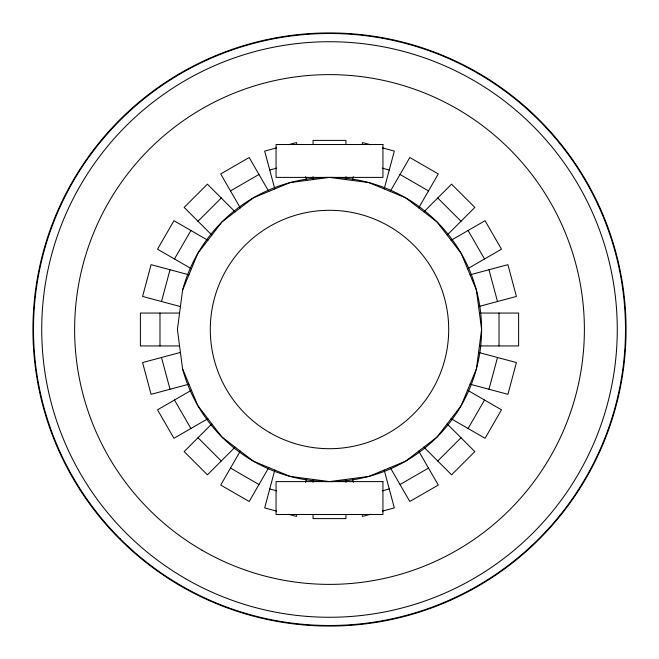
<?xml version="1.0" encoding="UTF-8"?>
<svg xmlns="http://www.w3.org/2000/svg" width="659" height="659" viewBox="0 0 659 659"><rect width="100%" height="100%" fill="white"/><g stroke="black" fill="none" stroke-linecap="round" stroke-linejoin="round"><path stroke-width="0.99" d="M328.536 177.535L290.133 182.584L253.451 197.782L221.951 221.951L197.782 253.451L182.584 290.133L177.403 329.5L182.584 368.867L197.782 405.549L221.951 437.049L253.451 461.218L290.133 476.416L328.536 481.465M161.504 301.509L170.014 269.745M274.811 470.065L264.671 507.908L276.582 511.096M352.425 180.426L353.438 176.637M362.055 144.478L362.557 142.583L370.506 144.708M296.945 514.522L296.443 516.417L288.494 514.292M305.562 482.363L306.575 478.574M384.189 188.935L394.329 151.092L382.418 147.904M488.986 389.255L497.496 357.491M174.47 258.979L190.912 230.502M240.296 451.118L220.707 485.049L249.184 501.491L268.773 467.569M390.227 191.431L409.816 157.509L438.293 173.951L418.704 207.882M468.088 428.498L484.53 400.021M198.005 221.259L221.259 198.005M211.852 423.885L184.158 451.588L207.412 474.842L235.115 447.148M423.885 211.852L451.588 184.158L474.842 207.412L447.148 235.115M437.741 460.995L460.995 437.741M230.502 190.912L258.979 174.47M191.431 390.227L157.509 409.816L173.951 438.293L207.882 418.704M451.118 240.296L485.049 220.707L501.491 249.184L467.569 268.773M400.021 484.53L428.498 468.088M276.582 147.904L264.671 151.092L274.811 188.935M288.494 144.708L296.443 142.583L296.945 144.478M269.745 170.014L276.689 168.152M180.426 352.425L142.583 362.557L151.092 394.329L188.935 384.189M470.065 274.811L507.908 264.671L516.417 296.443L478.574 306.575M382.311 490.848L389.255 488.986M370.506 514.292L362.557 516.417L362.055 514.522M382.418 511.096L394.329 507.908L384.189 470.065M330.464 481.465L368.867 476.416L405.549 461.218L437.049 437.049L461.218 405.549L476.416 368.867L481.597 329.5L476.416 290.133L461.218 253.451L437.049 221.951L405.549 197.782L368.867 182.584L330.464 177.535M179.569 313.058L140.392 313.058L140.392 345.942L179.569 345.942M479.431 313.058L518.608 313.058L518.608 345.942L479.431 345.942M382.311 168.152L389.255 170.014M188.935 274.811L151.092 264.671L142.583 296.443L180.426 306.575M478.574 352.425L516.417 362.557L507.908 394.329L470.065 384.189M269.745 488.986L276.689 490.848M400.021 174.47L428.498 190.912M207.882 240.296L173.951 220.707L157.509 249.184L191.431 268.773M467.569 390.227L501.491 409.816L485.049 438.293L451.118 418.704M230.502 468.088L258.979 484.53M437.741 198.005L460.995 221.259M235.115 211.852L207.412 184.158L184.158 207.412L211.852 235.115M447.148 423.885L474.842 451.588L451.588 474.842L423.885 447.148M198.005 437.741L221.259 460.995M468.088 230.502L484.53 258.979M268.773 191.431L249.184 157.509L220.707 173.951L240.296 207.882M418.704 451.118L438.293 485.049L409.816 501.491L390.227 467.569M174.47 400.021L190.912 428.498M488.986 269.745L497.496 301.509M305.562 176.637L306.575 180.426M352.425 478.574L353.438 482.363M161.504 357.491L170.014 389.255M499.02 313.058L499.02 345.942M345.942 144.313L345.942 140.392L313.058 140.392L313.058 144.313M345.942 176.628L345.942 179.569M345.942 479.431L345.942 482.372M345.942 514.687L345.942 518.608L313.058 518.608L313.058 514.687M313.058 176.628L313.058 179.569M313.058 479.431L313.058 482.372M159.98 313.058L159.98 345.942M182.584 290.133A152.097 152.097 0 0 1 416.735 204.908A152.097 152.097 0 0 1 416.735 454.092A152.097 152.097 0 0 1 182.584 368.867M382.945 144.519L276.055 144.519L276.055 177.403L382.945 177.403L382.945 144.519M382.945 481.597L276.055 481.597L276.055 514.481L382.945 514.481L382.945 481.597M202.058 550.232A254.885 254.885 0 0 0 584.385 329.5A254.885 254.885 0 0 0 202.058 108.768A254.885 254.885 0 0 0 202.058 550.232M185.616 578.717A287.769 287.769 0 0 0 617.269 329.5A287.769 287.769 0 0 0 185.616 80.283A287.769 287.769 0 0 0 185.616 578.717M120.202 538.798A295.99 295.99 0 0 0 615.407 406.109A295.99 295.99 0 0 0 252.891 43.593A295.99 295.99 0 0 0 120.202 538.798M269.902 432.732A119.197 119.197 0 0 0 448.697 329.5A119.197 119.197 0 0 0 269.902 226.268A119.197 119.197 0 0 0 269.902 432.732M178.342 584.657A296.566 296.566 0 0 0 626.05 332.828A296.566 296.566 0 0 0 184.108 71.015A296.566 296.566 0 0 0 178.342 584.657"/></g></svg>
